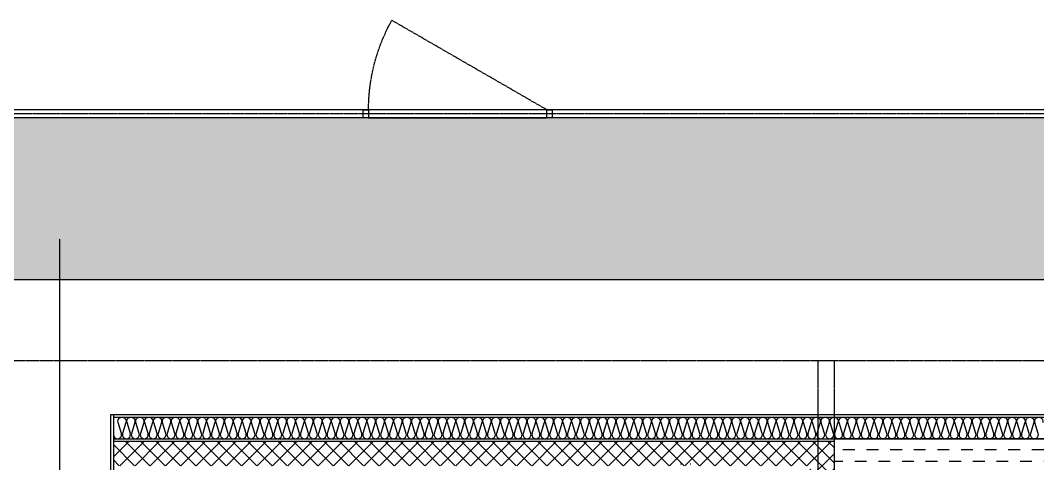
# Model space of a CAD drawing. Header units: millimetres. Extents: x 18456 to 179493, y -203649 to 469211.
# Drawn here: x 136465 to 140233, y 125731 to 127375 of the extents above; entities that cross this region are included whole.
import ezdxf

# ---------------------------------------------------------------- set-up
doc = ezdxf.new("R2010")
doc.units = ezdxf.units.MM
doc.linetypes.add('X-평면도(기본형)$0$CEN', pattern=[52.5, 50, -1, 0.5, -1])
doc.linetypes.add('X-평면도(기본형)$0$HID', pattern=[2.8, 1.8, -1])
for name, color, linetype, true_color in [('X-평면도(기본형)$0$40HAT', 9, 'Continuous', 0x808080), ('X-평면도(기본형)$0$A-DOOR', 4, 'Continuous', 0x00ffff), ('X-평면도(기본형)$0$CEN', 1, 'X-평면도(기본형)$0$CEN', 0xff0000), ('X-평면도(기본형)$0$FUR', 6, 'Continuous', 0xff00ff), ('X-평면도(기본형)$0$INS', 9, 'Continuous', 0x808080), ('X-평면도(기본형)$0$INSUL', 9, 'Continuous', 0x808080), ('X-평면도(기본형)$0$STL', 4, 'Continuous', 0x00ffff), ('X-평면도(기본형)$0$W1', 2, 'Continuous', 0xffff00), ('X-평면도(기본형)$0$W2', 3, 'Continuous', 0x00ff00), ('X-평면도(기본형)$0$설비OPEN', 9, 'Continuous', 0x808080)]:
    doc.layers.add(name, color=color, linetype=linetype, true_color=true_color)
pattern_1 = [(0, (2049.63, -16491.053), (43.75, 43.75), [43.75, -43.75])]

# ---------------------------------------------------------------- blocks, each defined once
blk = doc.blocks.new('X-평면도(기본형)$0$is')
at = {"layer": 'X-평면도(기본형)$0$INS'}
blk.add_line((0, 450), (0, 0), dxfattribs=at)
at = {"layer": 'X-평면도(기본형)$0$W1'}
blk.add_lwpolyline([(0, 0), (-10, 0), (-10, 450), (0, 450)], dxfattribs=at)
blk = doc.blocks.new('U56 (X-평면도(기본형)$0$ins-l)')
at = {"layer": 'X-평면도(기본형)$0$INSUL', "color": 8, "true_color": 0x808080}
for p, q in [((36.9, 24.2), (21.4, 75.8)), ((57.5, 75.8), (42, 24.2)), ((78.1, 24.2), (62.6, 75.8)), ((98.7, 75.8), (83.2, 24.2)), ((119.3, 24.2), (103.8, 75.8)), ((139.9, 75.8), (124.5, 24.2)), ((160.5, 24.2), (145.1, 75.8)), ((181.1, 75.8), (165.7, 24.2)), ((201.7, 24.2), (186.3, 75.8)), ((222.3, 75.8), (206.9, 24.2)), ((243, 24.2), (227.5, 75.8)), ((263.6, 75.8), (248.1, 24.2)), ((284.2, 24.2), (268.7, 75.8)), ((304.8, 75.8), (289.3, 24.2)), ((325.4, 24.2), (309.9, 75.8)), ((346, 75.8), (330.6, 24.2)), ((366.6, 24.2), (351.2, 75.8)), ((387.2, 75.8), (371.8, 24.2)), ((407.8, 24.2), (392.4, 75.8)), ((428.4, 75.8), (413, 24.2)), ((449.1, 24.2), (433.6, 75.8)), ((469.7, 75.8), (454.2, 24.2)), ((490.3, 24.2), (474.8, 75.8)), ((510.9, 75.8), (495.4, 24.2)), ((531.5, 24.2), (516, 75.8)), ((552.1, 75.8), (536.6, 24.2)), ((572.7, 24.2), (557.3, 75.8)), ((593.3, 75.8), (577.9, 24.2)), ((613.9, 24.2), (598.5, 75.8)), ((634.5, 75.8), (619.1, 24.2)), ((655.2, 24.2), (639.7, 75.8)), ((675.8, 75.8), (660.3, 24.2)), ((696.4, 24.2), (680.9, 75.8)), ((717, 75.8), (701.5, 24.2)), ((737.6, 24.2), (722.1, 75.8)), ((758.2, 75.8), (742.7, 24.2)), ((778.8, 24.2), (763.4, 75.8)), ((799.4, 75.8), (784, 24.2)), ((820, 24.2), (804.6, 75.8)), ((840.6, 75.8), (825.2, 24.2)), ((861.3, 24.2), (845.8, 75.8)), ((881.9, 75.8), (866.4, 24.2)), ((902.5, 24.2), (887, 75.8)), ((923.1, 75.8), (907.6, 24.2)), ((943.7, 24.2), (928.2, 75.8)), ((964.3, 75.8), (948.8, 24.2)), ((984.9, 24.2), (969.5, 75.8)), ((1005.5, 75.8), (990.1, 24.2)), ((1026.1, 24.2), (1010.7, 75.8)), ((1046.7, 75.8), (1031.3, 24.2)), ((1067.4, 24.2), (1051.9, 75.8)), ((1088, 75.8), (1072.5, 24.2)), ((1108.6, 24.2), (1093.1, 75.8)), ((1129.2, 75.8), (1113.7, 24.2)), ((1149.8, 24.2), (1134.3, 75.8)), ((1170.4, 75.8), (1154.9, 24.2)), ((1191, 24.2), (1175.6, 75.8)), ((1211.6, 75.8), (1196.2, 24.2)), ((1232.2, 24.2), (1216.8, 75.8)), ((1252.8, 75.8), (1237.4, 24.2)), ((1273.5, 24.2), (1258, 75.8)), ((1294.1, 75.8), (1278.6, 24.2)), ((1314.7, 24.2), (1299.2, 75.8)), ((1335.3, 75.8), (1319.8, 24.2)), ((1355.9, 24.2), (1340.4, 75.8)), ((1376.5, 75.8), (1361, 24.2)), ((1397.1, 24.2), (1381.7, 75.8)), ((1417.7, 75.8), (1402.3, 24.2)), ((1438.3, 24.2), (1422.9, 75.8)), ((1458.9, 75.8), (1443.5, 24.2)), ((1479.5, 24.2), (1464.1, 75.8)), ((1500.2, 75.8), (1484.7, 24.2)), ((1520.8, 24.2), (1505.3, 75.8)), ((1541.4, 75.8), (1525.9, 24.2)), ((1562, 24.2), (1546.5, 75.8)), ((1582.6, 75.8), (1567.1, 24.2)), ((1603.2, 24.2), (1587.8, 75.8)), ((1623.8, 75.8), (1608.4, 24.2)), ((1644.4, 24.2), (1629, 75.8)), ((1665, 75.8), (1649.6, 24.2)), ((1685.6, 24.2), (1670.2, 75.8)), ((1706.3, 75.8), (1690.8, 24.2)), ((1726.9, 24.2), (1711.4, 75.8)), ((1747.5, 75.8), (1732, 24.2)), ((1768.1, 24.2), (1752.6, 75.8)), ((1788.7, 75.8), (1773.2, 24.2)), ((1809.3, 24.2), (1793.8, 75.8)), ((1829.9, 75.8), (1814.5, 24.2)), ((1850.5, 24.2), (1835.1, 75.8)), ((1871.1, 75.8), (1855.7, 24.2)), ((1891.7, 24.2), (1876.3, 75.8)), ((1912.4, 75.8), (1896.9, 24.2)), ((1933, 24.2), (1917.5, 75.8)), ((1953.6, 75.8), (1938.1, 24.2)), ((1974.2, 24.2), (1958.7, 75.8)), ((1994.8, 75.8), (1979.3, 24.2)), ((2015.4, 24.2), (1999.9, 75.8)), ((2036, 75.8), (2020.6, 24.2)), ((2056.6, 24.2), (2041.2, 75.8)), ((2077.2, 75.8), (2061.8, 24.2)), ((2097.8, 24.2), (2082.4, 75.8)), ((2118.5, 75.8), (2103, 24.2)), ((2139.1, 24.2), (2123.6, 75.8)), ((2159.7, 75.8), (2144.2, 24.2)), ((2180.3, 24.2), (2164.8, 75.8)), ((2200.9, 75.8), (2185.4, 24.2)), ((2221.5, 24.2), (2206, 75.8)), ((2242.1, 75.8), (2226.7, 24.2)), ((2262.7, 24.2), (2247.3, 75.8)), ((2283.3, 75.8), (2267.9, 24.2)), ((2303.9, 24.2), (2288.5, 75.8)), ((2324.6, 75.8), (2309.1, 24.2)), ((2345.2, 24.2), (2329.7, 75.8)), ((2365.8, 75.8), (2350.3, 24.2)), ((2386.4, 24.2), (2370.9, 75.8)), ((2407, 75.8), (2391.5, 24.2)), ((2427.6, 24.2), (2412.1, 75.8)), ((2448.2, 75.8), (2432.8, 24.2)), ((2468.8, 24.2), (2453.4, 75.8)), ((2489.4, 75.8), (2474, 24.2)), ((2510, 24.2), (2494.6, 75.8)), ((2530.7, 75.8), (2515.2, 24.2)), ((2551.3, 24.2), (2535.8, 75.8)), ((2571.9, 75.8), (2556.4, 24.2)), ((2592.5, 24.2), (2577, 75.8)), ((2613.1, 75.8), (2597.6, 24.2)), ((2633.7, 24.2), (2618.2, 75.8)), ((2654.3, 75.8), (2638.9, 24.2)), ((2674.9, 24.2), (2659.5, 75.8)), ((2695.5, 75.8), (2680.1, 24.2)), ((2716.1, 24.2), (2700.7, 75.8)), ((2736.7, 75.8), (2721.3, 24.2)), ((2757.4, 24.2), (2741.9, 75.8)), ((2778, 75.8), (2762.5, 24.2)), ((2798.6, 24.2), (2783.1, 75.8)), ((2819.2, 75.8), (2803.7, 24.2)), ((2839.8, 24.2), (2824.3, 75.8)), ((2860.4, 75.8), (2845, 24.2)), ((2881, 24.2), (2865.6, 75.8)), ((2901.6, 75.8), (2886.2, 24.2)), ((2922.2, 24.2), (2906.8, 75.8)), ((2942.8, 75.8), (2927.4, 24.2)), ((2963.5, 24.2), (2948, 75.8)), ((2984.1, 75.8), (2968.6, 24.2)), ((3004.7, 24.2), (2989.2, 75.8)), ((3025.3, 75.8), (3009.8, 24.2)), ((3045.9, 24.2), (3030.4, 75.8)), ((3066.5, 75.8), (3051, 24.2)), ((3087.1, 24.2), (3071.7, 75.8)), ((3107.7, 75.8), (3092.3, 24.2)), ((3128.3, 24.2), (3112.9, 75.8)), ((3148.9, 75.8), (3133.5, 24.2)), ((3169.6, 24.2), (3154.1, 75.8)), ((3190.2, 75.8), (3174.7, 24.2)), ((3210.8, 24.2), (3195.3, 75.8)), ((3231.4, 75.8), (3215.9, 24.2)), ((3252, 24.2), (3236.5, 75.8)), ((3272.6, 75.8), (3257.1, 24.2)), ((3293.2, 24.2), (3277.8, 75.8)), ((3313.8, 75.8), (3298.4, 24.2)), ((3334.4, 24.2), (3319, 75.8)), ((3355, 75.8), (3339.6, 24.2)), ((3375.7, 24.2), (3360.2, 75.8)), ((3396.3, 75.8), (3380.8, 24.2)), ((3416.9, 24.2), (3401.4, 75.8)), ((3437.5, 75.8), (3422, 24.2)), ((3458.1, 24.2), (3442.6, 75.8)), ((3478.7, 75.8), (3463.2, 24.2)), ((3499.3, 24.2), (3483.9, 75.8)), ((3519.9, 75.8), (3504.5, 24.2)), ((3540.5, 24.2), (3525.1, 75.8)), ((3561.1, 75.8), (3545.7, 24.2)), ((3581.8, 24.2), (3566.3, 75.8)), ((3602.4, 75.8), (3586.9, 24.2)), ((3623, 24.2), (3607.5, 75.8)), ((3643.6, 75.8), (3628.1, 24.2)), ((3664.2, 24.2), (3648.7, 75.8)), ((3684.8, 75.8), (3669.3, 24.2)), ((3705.4, 24.2), (3690, 75.8)), ((3726, 75.8), (3710.6, 24.2)), ((3746.6, 24.2), (3731.2, 75.8)), ((3767.2, 75.8), (3751.8, 24.2)), ((3787.9, 24.2), (3772.4, 75.8)), ((3808.5, 75.8), (3793, 24.2)), ((3829.1, 24.2), (3813.6, 75.8)), ((3849.7, 75.8), (3834.2, 24.2)), ((3870.3, 24.2), (3854.8, 75.8)), ((3890.9, 75.8), (3875.4, 24.2)), ((3911.5, 24.2), (3896.1, 75.8)), ((3932.1, 75.8), (3916.7, 24.2)), ((3952.7, 24.2), (3937.3, 75.8)), ((3973.3, 75.8), (3957.9, 24.2)), ((3993.9, 24.2), (3978.5, 75.8)), ((4014.6, 75.8), (3999.1, 24.2)), ((4035.2, 24.2), (4019.7, 75.8)), ((4055.8, 75.8), (4040.3, 24.2)), ((4076.4, 24.2), (4060.9, 75.8)), ((4097, 75.8), (4081.5, 24.2)), ((4117.6, 24.2), (4102.2, 75.8)), ((4138.2, 75.8), (4122.8, 24.2)), ((4158.8, 24.2), (4143.4, 75.8)), ((4179.4, 75.8), (4164, 24.2)), ((4200, 24.2), (4184.6, 75.8)), ((4220.7, 75.8), (4205.2, 24.2)), ((4241.3, 24.2), (4225.8, 75.8)), ((4261.9, 75.8), (4246.4, 24.2)), ((4282.5, 24.2), (4267, 75.8))]:
    blk.add_line(p, q, dxfattribs=at)
at = {"layer": 'X-평면도(기본형)$0$INSUL', "color": 8, "true_color": 0x808080, "extrusion": (0, 0, -1)}
for centre in [(-39.4, 81.2), (-80.7, 81.2), (-121.9, 81.2), (-163.1, 81.2), (-204.3, 81.2), (-245.5, 81.2), (-286.8, 81.2), (-328, 81.2), (-369.2, 81.2), (-410.4, 81.2), (-451.6, 81.2), (-492.9, 81.2), (-534.1, 81.2), (-575.3, 81.2), (-616.5, 81.2), (-657.7, 81.2), (-699, 81.2), (-740.2, 81.2), (-781.4, 81.2), (-822.6, 81.2), (-863.8, 81.2), (-905.1, 81.2), (-946.3, 81.2), (-987.5, 81.2), (-1028.7, 81.2), (-1069.9, 81.2), (-1111.1, 81.2), (-1152.4, 81.2), (-1193.6, 81.2), (-1234.8, 81.2), (-1276, 81.2), (-1317.2, 81.2), (-1358.5, 81.2), (-1399.7, 81.2), (-1440.9, 81.2), (-1482.1, 81.2), (-1523.3, 81.2), (-1564.6, 81.2), (-1605.8, 81.2), (-1647, 81.2), (-1688.2, 81.2), (-1729.4, 81.2), (-1770.7, 81.2), (-1811.9, 81.2), (-1853.1, 81.2), (-1894.3, 81.2), (-1935.5, 81.2), (-1976.8, 81.2), (-2018, 81.2), (-2059.2, 81.2), (-2100.4, 81.2), (-2141.6, 81.2), (-2182.9, 81.2), (-2224.1, 81.2), (-2265.3, 81.2), (-2306.5, 81.2), (-2347.7, 81.2), (-2389, 81.2), (-2430.2, 81.2), (-2471.4, 81.2), (-2512.6, 81.2), (-2553.8, 81.2), (-2595.1, 81.2), (-2636.3, 81.2), (-2677.5, 81.2), (-2718.7, 81.2), (-2759.9, 81.2), (-2801.2, 81.2), (-2842.4, 81.2), (-2883.6, 81.2), (-2924.8, 81.2), (-2966, 81.2), (-3007.3, 81.2), (-3048.5, 81.2), (-3089.7, 81.2), (-3130.9, 81.2), (-3172.1, 81.2), (-3213.4, 81.2), (-3254.6, 81.2), (-3295.8, 81.2), (-3337, 81.2), (-3378.2, 81.2), (-3419.4, 81.2), (-3460.7, 81.2), (-3501.9, 81.2), (-3543.1, 81.2), (-3584.3, 81.2), (-3625.5, 81.2), (-3666.8, 81.2), (-3708, 81.2), (-3749.2, 81.2), (-3790.4, 81.2), (-3831.6, 81.2), (-3872.9, 81.2), (-3914.1, 81.2), (-3955.3, 81.2), (-3996.5, 81.2), (-4037.7, 81.2), (-4079, 81.2), (-4120.2, 81.2), (-4161.4, 81.2), (-4202.6, 81.2), (-4243.8, 81.2), (-4285.1, 81.2)]:
    blk.add_arc(centre, 18.8, 343.3008, 196.6992, dxfattribs=at)
at = {"layer": 'X-평면도(기본형)$0$INSUL', "color": 8, "true_color": 0x808080}
for centre in [(18.8, 18.8), (60, 18.8), (101.3, 18.8), (142.5, 18.8), (183.7, 18.8), (224.9, 18.8), (266.1, 18.8), (307.4, 18.8), (348.6, 18.8), (389.8, 18.8), (431, 18.8), (472.2, 18.8), (513.5, 18.8), (554.7, 18.8), (595.9, 18.8), (637.1, 18.8), (678.3, 18.8), (719.6, 18.8), (760.8, 18.8), (802, 18.8), (843.2, 18.8), (884.4, 18.8), (925.7, 18.8), (966.9, 18.8), (1008.1, 18.8), (1049.3, 18.8), (1090.5, 18.8), (1131.8, 18.8), (1173, 18.8), (1214.2, 18.8), (1255.4, 18.8), (1296.6, 18.8), (1337.9, 18.8), (1379.1, 18.8), (1420.3, 18.8), (1461.5, 18.8), (1502.7, 18.8), (1544, 18.8), (1585.2, 18.8), (1626.4, 18.8), (1667.6, 18.8), (1708.8, 18.8), (1750.1, 18.8), (1791.3, 18.8), (1832.5, 18.8), (1873.7, 18.8), (1914.9, 18.8), (1956.2, 18.8), (1997.4, 18.8), (2038.6, 18.8), (2079.8, 18.8), (2121, 18.8), (2162.2, 18.8), (2203.5, 18.8), (2244.7, 18.8), (2285.9, 18.8), (2327.1, 18.8), (2368.3, 18.8), (2409.6, 18.8), (2450.8, 18.8), (2492, 18.8), (2533.2, 18.8), (2574.4, 18.8), (2615.7, 18.8), (2656.9, 18.8), (2698.1, 18.8), (2739.3, 18.8), (2780.5, 18.8), (2821.8, 18.8), (2863, 18.8), (2904.2, 18.8), (2945.4, 18.8), (2986.6, 18.8), (3027.9, 18.8), (3069.1, 18.8), (3110.3, 18.8), (3151.5, 18.8), (3192.7, 18.8), (3234, 18.8), (3275.2, 18.8), (3316.4, 18.8), (3357.6, 18.8), (3398.8, 18.8), (3440.1, 18.8), (3481.3, 18.8), (3522.5, 18.8), (3563.7, 18.8), (3604.9, 18.8), (3646.2, 18.8), (3687.4, 18.8), (3728.6, 18.8), (3769.8, 18.8), (3811, 18.8), (3852.3, 18.8), (3893.5, 18.8), (3934.7, 18.8), (3975.9, 18.8), (4017.1, 18.8), (4058.4, 18.8), (4099.6, 18.8), (4140.8, 18.8), (4182, 18.8), (4223.2, 18.8), (4264.5, 18.8)]:
    blk.add_arc(centre, 18.8, 163.3008, 16.6992, dxfattribs=at)
blk = doc.blocks.new('X-평면도(기본형)$0$A$C5C7666B6')
at = {"layer": 'X-평면도(기본형)$0$FUR', "color": 8, "true_color": 0x808080}
for p, q in [((-47.5, 141.3), (-47.5, 144.4)), ((-47.5, 106.3), (-47.5, 109.4))]:
    blk.add_line(p, q, dxfattribs=at)
blk = doc.blocks.new('X-평면도(기본형)$0$PSD700_2')
at = {"layer": 'X-평면도(기본형)$0$STL', "color": 5, "linetype": 'X-평면도(기본형)$0$HID', "true_color": 0x0000ff}
blk.add_line((-330, 30), (243.8, 361.3), dxfattribs=at)
for points in [[(-330, 0), (-330, 30), (-350, 30), (-350, 0)], [(-330, 0), (-330, 30), (330, 30), (330, 0)], [(350, 0), (350, 30), (330, 30), (330, 0)]]:
    blk.add_lwpolyline(points, close=True, dxfattribs=at)
blk.add_arc((-350, 30), 680, 0, 29.1574, dxfattribs=at)

msp = doc.modelspace()

# ---------------------------------------------------------------- hatches: boundary and pattern name
at = {"layer": 'X-평면도(기본형)$0$40HAT'}
h = msp.add_hatch(dxfattribs=at)
h.set_pattern_fill('H3', color=256, scale=40, style=0, pattern_type=2)
h.set_pattern_definition([(315, (-266331.984, -31820.326), (28.2842712, 28.2842712), []), (45, (-266331.984, -31820.326), (-28.2842712, 28.2842712), [])])
h.paths.add_polyline_path([(139479.6, 124493.9), (139389.6, 124493.9), (139389.6, 125723.9), (136809.6, 125723.9), (136809.6, 125813.9), (139479.6, 125813.9), (139479.6, 125303.9), (140809.6, 125303.9), (140809.6, 125813.9), (140919.6, 125813.9), (140919.6, 125193.9), (139479.6, 125193.9)], flags=0)
at = {"layer": 'X-평면도(기본형)$0$설비OPEN'}
h = msp.add_hatch(dxfattribs=at)
h.set_pattern_fill('DASH', color=256, scale=350, style=0, pattern_type=2)
h.set_pattern_definition(pattern_1)
h.paths.add_polyline_path([(134869.6, 127013.9), (134869.6, 126413.9), (141299.6, 126413.9), (141299.6, 127013.9)], flags=0)
h = msp.add_hatch(dxfattribs=at)
h.set_pattern_fill('DASH', color=256, scale=350, style=0, pattern_type=2)
h.set_pattern_definition(pattern_1)
h.paths.add_polyline_path([(139479.6, 125303.9), (140809.6, 125303.9), (140809.6, 125823.9), (139479.6, 125823.9)], flags=0)

# ---------------------------------------------------------------- linework, layer by layer
at = {"layer": 'X-평면도(기본형)$0$CEN'}
for p, q in [((141599.6, 127028.9), (134689.6, 127028.9)), ((136609.6, 126563.9), (136609.6, 116588.9)), ((136609.6, 126513.9), (136609.6, 115318.9)), ((132389.6, 126113.9), (136609.6, 126113.9)), ((136609.6, 126113.9), (141599.6, 126113.9)), ((139419.6, 126113.9), (139419.6, 125248.9)), ((139479.6, 126113.9), (139479.6, 122643.9))]:
    msp.add_line(p, q, dxfattribs=at)
at = {"layer": 'X-평면도(기본형)$0$INS'}
for p, q in [((136809.6, 125903.9), (141809.6, 125903.9)), ((136809.6, 125823.9), (141889.6, 125823.9))]:
    msp.add_line(p, q, dxfattribs=at)
at = {"layer": 'X-평면도(기본형)$0$STL'}
for p, q in [((141299.6, 127043.9), (134839.6, 127043.9)), ((141299.6, 127013.9), (134869.6, 127013.9))]:
    msp.add_line(p, q, dxfattribs=at)
at = {"layer": 'X-평면도(기본형)$0$W1'}
for p, q in [((134219.6, 126413.9), (136609.6, 126413.9)), ((136609.6, 126413.9), (141299.6, 126413.9)), ((136809.6, 125913.9), (141799.6, 125913.9))]:
    msp.add_line(p, q, dxfattribs=at)
at = {"layer": 'X-평면도(기본형)$0$W2'}
for p, q in [((136809.6, 125813.9), (136809.6, 125723.9)), ((139479.6, 125813.9), (136809.6, 125813.9)), ((139479.6, 125813.9), (139479.6, 125303.9))]:
    msp.add_line(p, q, dxfattribs=at)
at = {"layer": 'X-평면도(기본형)$0$설비OPEN'}
for points in [[(134869.6, 127013.9), (134869.6, 126413.9), (141299.6, 126413.9), (141299.6, 127013.9)], [(139479.6, 125303.9), (140809.6, 125303.9), (140809.6, 125823.9), (139479.6, 125823.9)]]:
    msp.add_lwpolyline(points, close=True, dxfattribs=at)

# ---------------------------------------------------------------- block references
at = {"layer": 'X-평면도(기본형)$0$A-DOOR', "xscale": -1}
msp.add_blockref('X-평면도(기본형)$0$PSD700_2', (138084.6, 127013.9), dxfattribs=at)
at = {"layer": 'X-평면도(기본형)$0$FUR', "rotation": 270}
msp.add_blockref('X-평면도(기본형)$0$A$C5C7666B6', (138804.3, 125683.9), dxfattribs=at)
at = {"layer": 'X-평면도(기본형)$0$INSUL', "xscale": 0.7999999999999996, "yscale": 0.7999999999999996, "zscale": 0.7999999999999996}
msp.add_blockref('U56 (X-평면도(기본형)$0$ins-l)', (136809.6, 125823.9), dxfattribs=at)
at = {"layer": 'X-평면도(기본형)$0$W1'}
msp.add_blockref('X-평면도(기본형)$0$is', (136809.6, 125463.9), dxfattribs=at)

doc.saveas('drawing.dxf')
